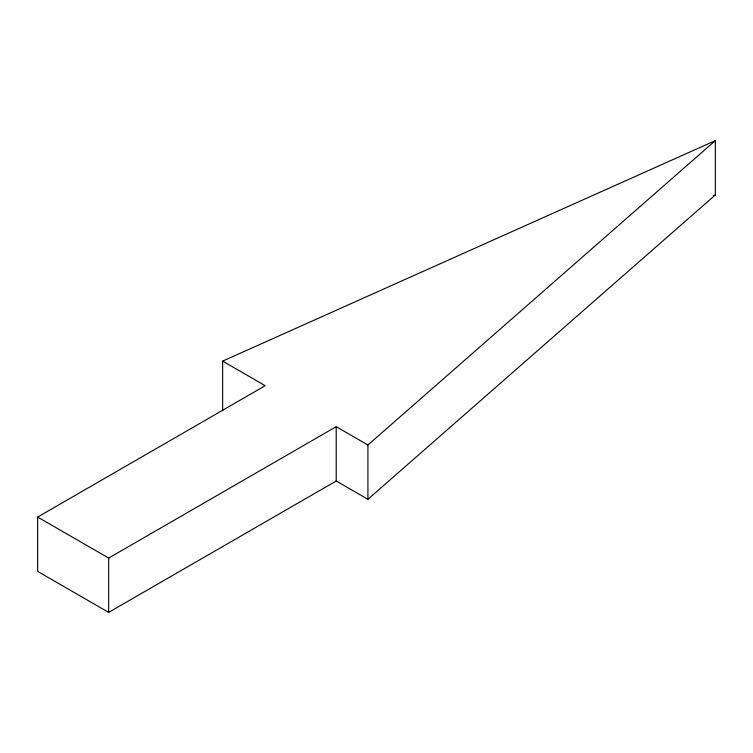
<?xml version="1.0" encoding="UTF-8"?>
<svg xmlns="http://www.w3.org/2000/svg" width="753" height="753" viewBox="0 0 753 753"><rect width="100%" height="100%" fill="white"/><g stroke="black" fill="none" stroke-linecap="round" stroke-linejoin="round"><path stroke-width="1.13" d="M367.925 499.305L367.925 444.985L715.35 140.613L715.35 194.933L367.925 499.305L336.214 481.007L108.658 612.387L37.65 571.386L37.65 517.066L265.207 385.687L222.643 361.111L222.643 410.809M37.65 517.066L108.658 558.067L336.214 426.687L367.925 444.985M222.643 361.111L715.35 140.613M713.204 195.893L715.35 194.933M336.214 426.687L336.214 481.007M108.658 558.067L108.658 612.387"/></g></svg>
